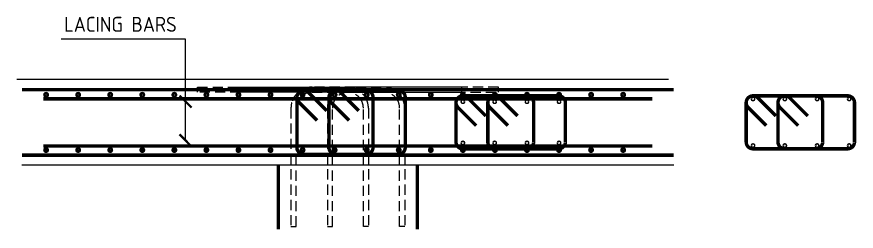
# Model space of a CAD drawing. Extents: x 660761725 to 1323371458, y 2734871439 to 5470067957.
# Drawn here: x 661975364 to 661979291, y 2735034793 to 2735035796 of the extents above; entities that cross this region are included whole.
import ezdxf
from ezdxf.enums import TextEntityAlignment as Align

# ---------------------------------------------------------------- set-up
doc = ezdxf.new("R2010")
doc.units = 0
doc.linetypes.add('Hidden', pattern=[714.375, 476.25, -238.125])
for name, color, linetype in [('S-ASSOCIATETEXT', 7, 'Continuous'), ('S-DIMI', 100, 'Continuous'), ('S-PATT', 21, 'Continuous'), ('S-RBAR-T12', 151, 'Continuous'), ('S-RBAR-T20', 10, 'Continuous'), ('S-RDIMO', 8, 'Continuous')]:
    doc.layers.add(name, color=color, linetype=linetype)
doc.styles.add('ARMACAD', font='isocp.shx')

# ---------------------------------------------------------------- blocks, each defined once
blk = doc.blocks.new('cadf_04')
at = {"color": 8, "const_width": 0.5}
blk.add_lwpolyline([(1.41, 1.41), (-1.41, -1.41)], dxfattribs=at)

msp = doc.modelspace()

# ---------------------------------------------------------------- linework, layer by layer
at = {"layer": 'S-DIMI', "color": 8}
for p, q in [((661978413.79482222, 2735035501.97623491), (661975363.79482222, 2735035501.97623491)), ((661978437.72163785, 2735035101.97623491), (661975387.72163785, 2735035101.97623491))]:
    msp.add_line(p, q, dxfattribs=at)
at = {"layer": 'S-PATT', "color": 8, "linetype": 'Hidden', "ltscale": 0.1}
for points in [[(661976208.97163785, 2735035443.47623491), (661976208.97163785, 2735035466.97623491), (661976910.47163785, 2735035466.97623491, -0.4142135624), (661977008.97163785, 2735035368.47623491), (661977008.97163785, 2735034815.17573977), (661976985.47163785, 2735034815.17573977), (661976985.47163785, 2735035368.47623491, 0.4142135624), (661976910.47163785, 2735035443.47623491)], [(661976378.72163785, 2735035443.47623491), (661976378.72163785, 2735035466.97623491), (661977080.22163785, 2735035466.97623491, -0.4142135624), (661977178.72163785, 2735035368.47623491), (661977178.72163785, 2735034815.17573977), (661977155.22163785, 2735034815.17573977), (661977155.22163785, 2735035368.47623491, 0.4142135624), (661977080.22163785, 2735035443.47623491)], [(661977446.72163785, 2735035443.47623491), (661977446.72163785, 2735035466.97623491), (661976745.22163785, 2735035466.97623491, 0.4142135624), (661976646.72163785, 2735035368.47623491), (661976646.72163785, 2735034815.17573977), (661976670.22163785, 2735034815.17573977), (661976670.22163785, 2735035368.47623491, -0.4142135624), (661976745.22163785, 2735035443.47623491)], [(661977617.22163785, 2735035443.47623491), (661977617.22163785, 2735035466.97623491), (661976915.72163785, 2735035466.97623491, 0.4142135624), (661976817.22163785, 2735035368.47623491), (661976817.22163785, 2735034815.17573977), (661976840.72163785, 2735034815.17573977), (661976840.72163785, 2735035368.47623491, -0.4142135624), (661976915.72163785, 2735035443.47623491)]]:
    msp.add_lwpolyline(points, format="xyb", close=True, dxfattribs=at)
at = {"layer": 'S-RBAR-T12', "const_width": 16}
for points in [[(661976814.05357194, 2735035356.8560071), (661976729.20075822, 2735035441.70882082, 0.6681786379), (661976674.57334125, 2735035419.08140421), (661976674.57334125, 2735035185.08140421, 0.4142135624), (661976706.57334125, 2735035153.08140421), (661976998.57334125, 2735035153.08140421, 0.4142135624), (661977030.57334125, 2735035185.08140421), (661977030.57334125, 2735035419.08140421, 0.4142135624), (661976998.57334125, 2735035451.08140421), (661976706.57334125, 2735035451.08140421, 0.6681786379), (661976683.94592428, 2735035396.45398712), (661976768.798738, 2735035311.60117292)], [(661976963.85281754, 2735035356.8560071), (661976879.0000037, 2735035441.70882082, 0.6681786379), (661976824.37258673, 2735035419.08140421), (661976824.37258673, 2735035185.08140421, 0.4142135624), (661976856.37258673, 2735035153.08140421), (661977149.37258673, 2735035153.08140421, 0.4142135624), (661977181.37258673, 2735035185.08140421), (661977181.37258673, 2735035419.08140421, 0.4142135624), (661977149.37258673, 2735035451.08140421), (661976856.37258673, 2735035451.08140421, 0.6681786379), (661976833.74516976, 2735035396.45398712), (661976918.59798348, 2735035311.60117292)], [(661977558.45186865, 2735035332.21092606), (661977473.59905481, 2735035417.06373882, 0.6681786379), (661977418.97163785, 2735035394.43632317), (661977418.97163785, 2735035210.43632317, 0.4142135624), (661977450.97163785, 2735035178.43632317), (661977749.97163785, 2735035178.43632317, 0.4142135624), (661977781.97163785, 2735035210.43632317), (661977781.97163785, 2735035394.43632317, 0.4142135624), (661977749.97163785, 2735035426.43632317), (661977450.97163785, 2735035426.43632317, 0.6681786379), (661977428.34422088, 2735035371.80890608), (661977513.1970346, 2735035286.95609188)], [(661977707.25111413, 2735035332.21092606), (661977622.39830041, 2735035417.06373882, 0.6681786379), (661977567.77088344, 2735035394.43632317), (661977567.77088344, 2735035210.43632317, 0.4142135624), (661977599.77088344, 2735035178.43632317), (661977898.77088344, 2735035178.43632317, 0.4142135624), (661977930.77088344, 2735035210.43632317), (661977930.77088344, 2735035394.43632317, 0.4142135624), (661977898.77088344, 2735035426.43632317), (661977599.77088344, 2735035426.43632317, 0.6681786379), (661977577.14346635, 2735035371.80890608), (661977661.99628007, 2735035286.95609188)], [(661978916.08629215, 2735035332.21092606), (661978831.23347843, 2735035417.06373882, 0.6681786379), (661978776.60606146, 2735035394.43632317), (661978776.60606146, 2735035210.43632317, 0.4142135624), (661978808.60606146, 2735035178.43632317), (661979102.60606146, 2735035178.43632317, 0.4142135624), (661979134.60606146, 2735035210.43632317), (661979134.60606146, 2735035394.43632317, 0.4142135624), (661979102.60606146, 2735035426.43632317), (661978808.60606146, 2735035426.43632317, 0.6681786379), (661978785.97864437, 2735035371.80890608), (661978870.83145821, 2735035286.95609188)], [(661979064.88553762, 2735035332.21092606), (661978980.0327239, 2735035417.06373882, 0.6681786379), (661978925.40530694, 2735035394.43632317), (661978925.40530694, 2735035210.43632317, 0.4142135624), (661978957.40530694, 2735035178.43632317), (661979251.40530694, 2735035178.43632317, 0.4142135624), (661979283.40530694, 2735035210.43632317), (661979283.40530694, 2735035394.43632317, 0.4142135624), (661979251.40530694, 2735035426.43632317), (661978957.40530694, 2735035426.43632317, 0.6681786379), (661978934.77788997, 2735035371.80890608), (661979019.63070369, 2735035286.95609188)]]:
    msp.add_lwpolyline(points, format="xyb", dxfattribs=at)
for points in [[(661975487.72163785, 2735035412.40078878), (661978337.72163785, 2735035412.40078878)], [(661975487.72163785, 2735035191.55168104), (661978337.72163785, 2735035191.55168104)]]:
    msp.add_lwpolyline(points, dxfattribs=at)
for points in [[(661977447.47163785, 2735035398.85740185, 1), (661977454.47163785, 2735035398.85740185, 1)], [(661977603.27088344, 2735035398.85740185, -1), (661977596.27088344, 2735035398.85740185, -1)], [(661977747.47163785, 2735035398.85740185, 1), (661977754.47163785, 2735035398.85740185, 1)], [(661977904.47163785, 2735035398.85740185, -1), (661977897.47163785, 2735035398.85740185, -1)], [(661978805.10606146, 2735035411.77331209, 1), (661978812.10606146, 2735035411.77331209, 1)], [(661978960.90530694, 2735035411.77331209, -1), (661978953.90530694, 2735035411.77331209, -1)], [(661979105.10606146, 2735035411.77331209, 1), (661979112.10606146, 2735035411.77331209, 1)], [(661979262.10606146, 2735035411.77331209, -1), (661979255.10606146, 2735035411.77331209, -1)], [(661977447.47163785, 2735035206.01524305, -1), (661977454.47163785, 2735035206.01524305, -1)], [(661977603.27088344, 2735035206.01524305, 1), (661977596.27088344, 2735035206.01524305, 1)], [(661977747.47163785, 2735035206.01524305, -1), (661977754.47163785, 2735035206.01524305, -1)], [(661977904.47163785, 2735035206.01524305, 1), (661977897.47163785, 2735035206.01524305, 1)], [(661978805.10606146, 2735035193.5629468, -1), (661978812.10606146, 2735035193.5629468, -1)], [(661978960.90530694, 2735035193.5629468, 1), (661978953.90530694, 2735035193.5629468, 1)], [(661979105.10606146, 2735035193.5629468, -1), (661979112.10606146, 2735035193.5629468, -1)], [(661979262.10606146, 2735035193.5629468, 1), (661979255.10606146, 2735035193.5629468, 1)]]:
    msp.add_lwpolyline(points, format="xyb", close=True, dxfattribs=at)
at = {"layer": 'S-RBAR-T12', "color": 8, "const_width": 16}
for points in [[(661976587.72163785, 2735035101.97623491), (661976587.72163785, 2735034801.17573977)], [(661977237.72163785, 2735035101.97623491), (661977237.72163785, 2735034801.17573977)]]:
    msp.add_lwpolyline(points, dxfattribs=at)
at = {"layer": 'S-RBAR-T20', "const_width": 16}
for points in [[(661975387.72163785, 2735035455.22623491), (661978437.72163785, 2735035455.22623491)], [(661978437.72163785, 2735035148.72623491), (661975387.72163785, 2735035148.72623491)]]:
    msp.add_lwpolyline(points, dxfattribs=at)
for points in [[(661975495.09663785, 2735035431.17332792, 1), (661975506.84663785, 2735035431.17332792, 1)], [(661975945.09663785, 2735035431.17332792, 1), (661975956.84663785, 2735035431.17332792, 1)], [(661976095.09663785, 2735035431.17332792, 1), (661976106.84663785, 2735035431.17332792, 1)], [(661976245.09663785, 2735035431.17332792, 1), (661976256.84663785, 2735035431.17332792, 1)], [(661976395.09663785, 2735035431.17332792, 1), (661976406.84663785, 2735035431.17332792, 1)], [(661976545.09663785, 2735035431.17332792, 1), (661976556.84663785, 2735035431.17332792, 1)], [(661976695.09663785, 2735035431.17332792, 1), (661976706.84663785, 2735035431.17332792, 1)], [(661976845.09663785, 2735035431.17332792, 1), (661976856.84663785, 2735035431.17332792, 1)], [(661976995.09663785, 2735035431.17332792, 1), (661977006.84663785, 2735035431.17332792, 1)], [(661977145.09663785, 2735035431.17332792, 1), (661977156.84663785, 2735035431.17332792, 1)], [(661977295.09663785, 2735035431.17332792, 1), (661977306.84663785, 2735035431.17332792, 1)], [(661977445.09663785, 2735035431.17332792, 1), (661977456.84663785, 2735035431.17332792, 1)], [(661977595.09663785, 2735035431.17332792, 1), (661977606.84663785, 2735035431.17332792, 1)], [(661977745.09663785, 2735035431.17332792, 1), (661977756.84663785, 2735035431.17332792, 1)], [(661977895.09663785, 2735035431.17332792, 1), (661977906.84663785, 2735035431.17332792, 1)], [(661978045.09663785, 2735035431.17332792, 1), (661978056.84663785, 2735035431.17332792, 1)], [(661978195.09663785, 2735035431.17332792, 1), (661978206.84663785, 2735035431.17332792, 1)], [(661975495.09663785, 2735035172.7791419, -1), (661975506.84663785, 2735035172.7791419, -1)], [(661975645.09663785, 2735035172.7791419, -1), (661975656.84663785, 2735035172.7791419, -1)], [(661975795.09663785, 2735035172.7791419, -1), (661975806.84663785, 2735035172.7791419, -1)], [(661975945.09663785, 2735035172.7791419, -1), (661975956.84663785, 2735035172.7791419, -1)], [(661976095.09663785, 2735035172.7791419, -1), (661976106.84663785, 2735035172.7791419, -1)], [(661976245.09663785, 2735035172.7791419, -1), (661976256.84663785, 2735035172.7791419, -1)], [(661976395.09663785, 2735035172.7791419, -1), (661976406.84663785, 2735035172.7791419, -1)], [(661976545.09663785, 2735035172.7791419, -1), (661976556.84663785, 2735035172.7791419, -1)], [(661976695.09663785, 2735035172.7791419, -1), (661976706.84663785, 2735035172.7791419, -1)], [(661976845.09663785, 2735035172.7791419, -1), (661976856.84663785, 2735035172.7791419, -1)], [(661976995.09663785, 2735035172.7791419, -1), (661977006.84663785, 2735035172.7791419, -1)], [(661977145.09663785, 2735035172.7791419, -1), (661977156.84663785, 2735035172.7791419, -1)], [(661977295.09663785, 2735035172.7791419, -1), (661977306.84663785, 2735035172.7791419, -1)], [(661977445.09663785, 2735035172.7791419, -1), (661977456.84663785, 2735035172.7791419, -1)], [(661977595.09663785, 2735035172.7791419, -1), (661977606.84663785, 2735035172.7791419, -1)], [(661977745.09663785, 2735035172.7791419, -1), (661977756.84663785, 2735035172.7791419, -1)], [(661977895.09663785, 2735035172.7791419, -1), (661977906.84663785, 2735035172.7791419, -1)], [(661978045.09663785, 2735035172.7791419, -1), (661978056.84663785, 2735035172.7791419, -1)], [(661978195.09663785, 2735035172.7791419, -1), (661978206.84663785, 2735035172.7791419, -1)]]:
    msp.add_lwpolyline(points, format="xyb", close=True, dxfattribs=at)
at = {"layer": 'S-RBAR-T20', "linetype": 'ByBlock', "const_width": 16}
for points in [[(661975656.84663785, 2735035431.17332792, 1), (661975645.09663785, 2735035431.17332792, 1)], [(661975806.84663785, 2735035431.17332792, 1), (661975795.09663785, 2735035431.17332792, 1)]]:
    msp.add_lwpolyline(points, format="xyb", close=True, dxfattribs=at)
at = {"layer": 'S-RDIMO'}
msp.add_lwpolyline([(661976153.40895653, 2735035217.8957448), (661976153.40895653, 2735035690.73539495), (661975571.99334502, 2735035690.73539495)], dxfattribs=at)

# ---------------------------------------------------------------- block references
at = {"layer": 'S-RDIMO', "xscale": 20, "yscale": 20, "zscale": 20, "rotation": 270}
for p in [(661976153.40895653, 2735035398.85740185), (661976153.40895653, 2735035217.8957448)]:
    msp.add_blockref('cadf_04', p, dxfattribs=at)

# ---------------------------------------------------------------- texts
at = {"layer": 'S-ASSOCIATETEXT', "style": 'ARMACAD'}
msp.add_text('LACING BARS', height=70, rotation=360, dxfattribs=at).set_placement((661976111.87983787, 2735035725.70975924), align=Align.RIGHT)

doc.saveas('drawing.dxf')
